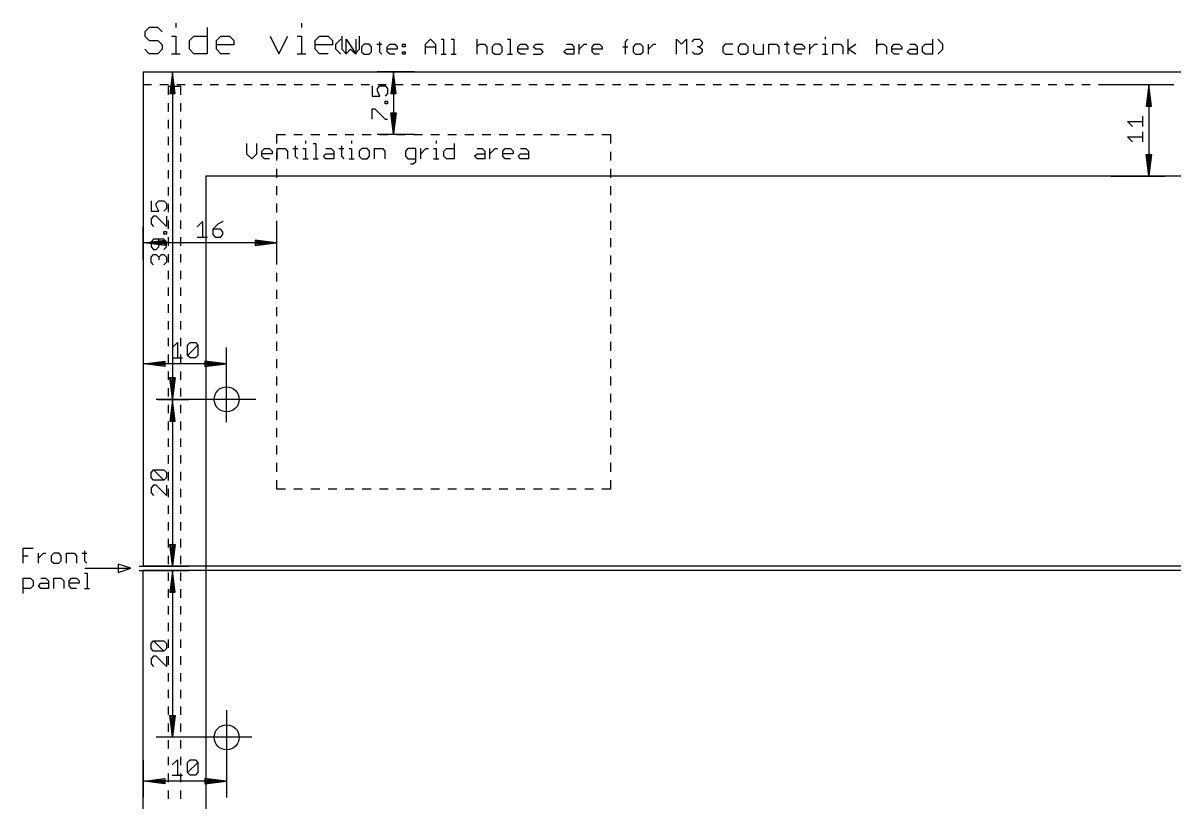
# Model space of a CAD drawing. Extents: x -279 to 630, y -429 to 128.
# Drawn here: x 325.6 to 463.6, y 31.4 to 124.8 of the extents above; entities that cross this region are included whole.
import ezdxf

# ---------------------------------------------------------------- set-up
doc = ezdxf.new("R2010")
doc.units = 0
for name, color, linetype in [('114', 253, 'CONTINUOUS'), ('115', 82, 'CONTINUOUS'), ('20', 7, 'CONTINUOUS'), ('47', 140, 'CONTINUOUS')]:
    doc.layers.add(name, color=color, linetype=linetype)

msp = doc.modelspace()

# ---------------------------------------------------------------- linework, layer by layer
at = {"layer": '114'}
for p, q in [((340.7023, 124.3249), (340.1778, 123.8004)), ((341.7513, 124.3249), (340.7023, 124.3249)), ((342.2759, 123.8004), (341.7513, 124.3249)), ((343.9251, 124.8494), (343.9251, 124.3249)), ((347.6471, 124.3249), (347.6471, 121.1778)), ((358.9646, 124.8494), (358.9646, 124.3249)), ((340.1778, 123.8004), (340.1778, 123.2759)), ((340.1778, 123.2759), (340.7023, 122.7513)), ((343.4006, 123.2759), (343.9251, 123.2759)), ((343.9251, 123.2759), (343.9251, 121.1778)), ((345.5491, 122.7513), (346.0736, 123.2759)), ((346.0736, 123.2759), (347.6471, 123.2759)), ((348.7718, 122.7513), (349.2963, 123.2759)), ((349.2963, 123.2759), (350.3453, 123.2759)), ((350.3453, 123.2759), (350.8699, 122.7513)), ((355.2173, 123.2759), (356.2663, 121.1778)), ((356.2663, 121.1778), (357.3154, 123.2759)), ((358.4401, 123.2759), (358.9646, 123.2759)), ((358.9646, 123.2759), (358.9646, 121.1778)), ((360.5886, 122.7513), (361.1131, 123.2759)), ((361.1131, 123.2759), (362.1621, 123.2759)), ((362.1621, 123.2759), (362.6866, 122.7513)), ((363.1016, 122.3005), (363.701, 122.8999)), ((363.8113, 123.2759), (363.8113, 121.7023)), ((364.3293, 121.1016), (364.3293, 122.8999)), ((364.3293, 122.8999), (365.5282, 121.1016)), ((365.5282, 121.1016), (365.5282, 122.8999)), ((365.9094, 121.7023), (365.9094, 123.2759)), ((373.8441, 122.3005), (374.4435, 122.8999)), ((374.4435, 122.8999), (375.043, 122.3005)), ((375.6857, 122.8999), (375.9854, 122.8999)), ((375.9854, 122.8999), (375.9854, 121.1016)), ((376.9134, 122.8999), (377.2131, 122.8999)), ((377.2131, 122.8999), (377.2131, 121.1016)), ((379.9827, 122.8999), (379.9827, 121.1016)), ((383.6658, 122.8999), (383.9655, 122.8999)), ((383.9655, 122.8999), (383.9655, 121.1016)), ((397.7773, 122.6002), (398.0771, 122.8999)), ((403.9231, 121.1016), (403.9231, 122.8999)), ((403.9231, 122.8999), (404.5226, 122.3005)), ((404.5226, 122.3005), (405.122, 122.8999)), ((405.122, 122.8999), (405.122, 121.1016)), ((405.7647, 122.6002), (406.0644, 122.8999)), ((406.0644, 122.8999), (406.6639, 122.8999)), ((406.6639, 122.8999), (406.9636, 122.6002)), ((421.7178, 123.1997), (421.7178, 122.8999)), ((424.4873, 121.1016), (424.4873, 122.8999)), ((427.8636, 122.8999), (427.8636, 121.1016)), ((434.5872, 122.8999), (434.5872, 121.1016)), ((435.8293, 122.3005), (435.2298, 122.8999)), ((340.7023, 121.1778), (340.1778, 121.7023)), ((340.7023, 122.7513), (341.7513, 122.7513)), ((341.7513, 122.7513), (342.2759, 122.2268)), ((342.2759, 121.7023), (341.7513, 121.1778)), ((342.2759, 122.2268), (342.2759, 121.7023)), ((345.5491, 121.7023), (345.5491, 122.7513)), ((346.0736, 121.1778), (345.5491, 121.7023)), ((348.7718, 121.7023), (348.7718, 122.7513)), ((350.8699, 122.2268), (348.7718, 122.2268)), ((349.2963, 121.1778), (348.7718, 121.7023)), ((350.8699, 122.7513), (350.8699, 122.2268)), ((360.5886, 121.7023), (360.5886, 122.7513)), ((362.6866, 122.2268), (360.5886, 122.2268)), ((361.1131, 121.1778), (360.5886, 121.7023)), ((362.6866, 122.7513), (362.6866, 122.2268)), ((363.1016, 121.701), (363.1016, 122.3005)), ((363.701, 121.1016), (363.1016, 121.701)), ((363.8113, 121.7023), (364.3358, 121.1778)), ((364.3358, 121.1778), (364.8603, 121.7023)), ((364.8603, 121.7023), (365.3849, 121.1778)), ((365.3849, 121.1778), (365.9094, 121.7023)), ((366.4706, 122.3005), (366.1709, 122.0008)), ((366.1709, 122.0008), (366.1709, 121.4013)), ((367.0701, 122.3005), (366.4706, 122.3005)), ((367.3698, 122.0008), (367.0701, 122.3005)), ((367.3698, 121.4013), (367.3698, 122.0008)), ((368.0125, 122.3005), (368.6119, 122.3005)), ((368.3122, 122.6002), (368.3122, 121.4013)), ((369.2402, 122.0008), (369.5399, 122.3005)), ((369.2402, 121.4013), (369.2402, 122.0008)), ((370.4391, 121.701), (369.2402, 121.701)), ((369.5399, 122.3005), (370.1393, 122.3005)), ((370.1393, 122.3005), (370.4391, 122.0008)), ((370.4391, 122.0008), (370.4391, 121.701)), ((371.0817, 122.3005), (371.3815, 122.3005)), ((371.0817, 122.0008), (371.0817, 122.3005)), ((371.3815, 122.0008), (371.0817, 122.0008)), ((371.3815, 122.3005), (371.3815, 122.0008)), ((373.8441, 121.1016), (373.8441, 122.3005)), ((373.8441, 122.0008), (375.043, 122.0008)), ((375.043, 122.3005), (375.043, 121.1016)), ((379.9827, 122.0008), (380.2824, 122.3005)), ((380.2824, 122.3005), (380.8818, 122.3005)), ((380.8818, 122.3005), (381.1816, 122.0008)), ((381.1816, 122.0008), (381.1816, 121.1016)), ((382.124, 122.3005), (381.8243, 122.0008)), ((381.8243, 122.0008), (381.8243, 121.4013)), ((382.7234, 122.3005), (382.124, 122.3005)), ((383.0231, 122.0008), (382.7234, 122.3005)), ((383.0231, 121.4013), (383.0231, 122.0008)), ((384.8935, 122.0008), (385.1933, 122.3005)), ((384.8935, 121.4013), (384.8935, 122.0008)), ((386.0924, 121.701), (384.8935, 121.701)), ((385.1933, 122.3005), (385.7927, 122.3005)), ((385.7927, 122.3005), (386.0924, 122.0008)), ((386.0924, 122.0008), (386.0924, 121.701)), ((386.7351, 122.0008), (387.0348, 122.3005)), ((387.0348, 121.701), (386.7351, 122.0008)), ((387.0348, 122.3005), (387.934, 122.3005)), ((387.6343, 121.701), (387.0348, 121.701)), ((387.934, 121.4013), (387.6343, 121.701)), ((390.4183, 121.4013), (390.718, 121.701)), ((390.718, 122.3005), (391.3174, 122.3005)), ((390.718, 121.701), (391.6171, 121.701)), ((391.3174, 122.3005), (391.6171, 122.0008)), ((391.6171, 122.0008), (391.6171, 121.1016)), ((392.2598, 121.1016), (392.2598, 122.3005)), ((392.2598, 121.701), (392.8593, 122.3005)), ((392.8593, 122.3005), (393.159, 122.3005)), ((393.7945, 122.0008), (394.0942, 122.3005)), ((393.7945, 121.4013), (393.7945, 122.0008)), ((394.9934, 121.701), (393.7945, 121.701)), ((394.0942, 122.3005), (394.6936, 122.3005)), ((394.6936, 122.3005), (394.9934, 122.0008)), ((394.9934, 122.0008), (394.9934, 121.701)), ((397.4776, 122.0008), (398.0771, 122.0008)), ((397.7773, 121.1016), (397.7773, 122.6002)), ((399.0051, 122.3005), (398.7053, 122.0008)), ((398.7053, 122.0008), (398.7053, 121.4013)), ((399.6045, 122.3005), (399.0051, 122.3005)), ((399.9042, 122.0008), (399.6045, 122.3005)), ((399.9042, 121.4013), (399.9042, 122.0008)), ((400.5469, 121.1016), (400.5469, 122.3005)), ((400.5469, 121.701), (401.1463, 122.3005)), ((401.1463, 122.3005), (401.4461, 122.3005)), ((406.6639, 122.0008), (406.3641, 122.0008)), ((406.9636, 122.3005), (406.6639, 122.0008)), ((406.6639, 122.0008), (406.9636, 121.701)), ((406.9636, 122.6002), (406.9636, 122.3005)), ((406.9636, 121.701), (406.9636, 121.4013)), ((409.7476, 122.3005), (409.4478, 122.0008)), ((409.4478, 122.0008), (409.4478, 121.4013)), ((410.6467, 122.3005), (409.7476, 122.3005)), ((411.5891, 122.3005), (411.2894, 122.0008)), ((411.2894, 122.0008), (411.2894, 121.4013)), ((412.1886, 122.3005), (411.5891, 122.3005)), ((412.4883, 122.0008), (412.1886, 122.3005)), ((412.4883, 121.4013), (412.4883, 122.0008)), ((413.131, 122.3005), (413.131, 121.4013)), ((414.3299, 121.1016), (414.3299, 122.3005)), ((414.9725, 121.1016), (414.9725, 122.3005)), ((414.9725, 122.3005), (415.8717, 122.3005)), ((415.8717, 122.3005), (416.1714, 122.0008)), ((416.1714, 122.0008), (416.1714, 121.1016)), ((416.8141, 122.3005), (417.4136, 122.3005)), ((417.1138, 122.6002), (417.1138, 121.4013)), ((418.0418, 122.0008), (418.3416, 122.3005)), ((418.0418, 121.4013), (418.0418, 122.0008)), ((419.2407, 121.701), (418.0418, 121.701)), ((418.3416, 122.3005), (418.941, 122.3005)), ((418.941, 122.3005), (419.2407, 122.0008)), ((419.2407, 122.0008), (419.2407, 121.701)), ((419.8834, 121.1016), (419.8834, 122.3005)), ((419.8834, 121.701), (420.4829, 122.3005)), ((420.4829, 122.3005), (420.7826, 122.3005)), ((421.418, 122.3005), (421.7178, 122.3005)), ((421.7178, 122.3005), (421.7178, 121.1016)), ((422.6458, 121.1016), (422.6458, 122.3005)), ((422.6458, 122.3005), (423.5449, 122.3005)), ((423.5449, 122.3005), (423.8447, 122.0008)), ((423.8447, 122.0008), (423.8447, 121.1016)), ((424.4873, 121.701), (425.3865, 122.3005)), ((425.3865, 121.1016), (424.4873, 121.701)), ((427.8636, 122.0008), (428.1633, 122.3005)), ((428.1633, 122.3005), (428.7627, 122.3005)), ((428.7627, 122.3005), (429.0624, 122.0008)), ((429.0624, 122.0008), (429.0624, 121.1016)), ((429.7051, 122.0008), (430.0048, 122.3005)), ((429.7051, 121.4013), (429.7051, 122.0008)), ((430.904, 121.701), (429.7051, 121.701)), ((430.0048, 122.3005), (430.6043, 122.3005)), ((430.6043, 122.3005), (430.904, 122.0008)), ((430.904, 122.0008), (430.904, 121.701)), ((431.5467, 121.4013), (431.8464, 121.701)), ((431.8464, 122.3005), (432.4459, 122.3005)), ((431.8464, 121.701), (432.7456, 121.701)), ((432.4459, 122.3005), (432.7456, 122.0008)), ((432.7456, 122.0008), (432.7456, 121.1016)), ((433.3883, 122.0008), (433.688, 122.3005)), ((433.3883, 121.4013), (433.3883, 122.0008)), ((433.688, 122.3005), (434.5872, 122.3005)), ((435.2298, 121.1016), (435.8293, 121.701)), ((435.8293, 121.701), (435.8293, 122.3005)), ((341.7513, 121.1778), (340.7023, 121.1778)), ((343.4006, 121.1778), (344.4496, 121.1778)), ((347.6471, 121.1778), (346.0736, 121.1778)), ((350.3453, 121.1778), (349.2963, 121.1778)), ((358.4401, 121.1778), (359.4891, 121.1778)), ((362.1621, 121.1778), (361.1131, 121.1778)), ((366.1709, 121.4013), (366.4706, 121.1016)), ((366.4706, 121.1016), (367.0701, 121.1016)), ((367.0701, 121.1016), (367.3698, 121.4013)), ((368.3122, 121.4013), (368.6119, 121.1016)), ((369.5399, 121.1016), (369.2402, 121.4013)), ((370.1393, 121.1016), (369.5399, 121.1016)), ((371.0817, 121.4013), (371.3815, 121.4013)), ((371.0817, 121.1016), (371.0817, 121.4013)), ((371.3815, 121.1016), (371.0817, 121.1016)), ((371.3815, 121.4013), (371.3815, 121.1016)), ((375.6857, 121.1016), (376.2851, 121.1016)), ((376.9134, 121.1016), (377.5128, 121.1016)), ((381.8243, 121.4013), (382.124, 121.1016)), ((382.124, 121.1016), (382.7234, 121.1016)), ((382.7234, 121.1016), (383.0231, 121.4013)), ((383.6658, 121.1016), (384.2653, 121.1016)), ((385.1933, 121.1016), (384.8935, 121.4013)), ((385.7927, 121.1016), (385.1933, 121.1016)), ((386.7351, 121.1016), (387.6343, 121.1016)), ((387.6343, 121.1016), (387.934, 121.4013)), ((390.718, 121.1016), (390.4183, 121.4013)), ((391.6171, 121.1016), (390.718, 121.1016)), ((394.0942, 121.1016), (393.7945, 121.4013)), ((394.6936, 121.1016), (394.0942, 121.1016)), ((398.7053, 121.4013), (399.0051, 121.1016)), ((399.0051, 121.1016), (399.6045, 121.1016)), ((399.6045, 121.1016), (399.9042, 121.4013)), ((406.0644, 121.1016), (405.7647, 121.4013)), ((406.6639, 121.1016), (406.0644, 121.1016)), ((406.9636, 121.4013), (406.6639, 121.1016)), ((409.4478, 121.4013), (409.7476, 121.1016)), ((409.7476, 121.1016), (410.6467, 121.1016)), ((411.2894, 121.4013), (411.5891, 121.1016)), ((411.5891, 121.1016), (412.1886, 121.1016)), ((412.1886, 121.1016), (412.4883, 121.4013)), ((413.131, 121.4013), (413.4307, 121.1016)), ((413.4307, 121.1016), (414.3299, 121.1016)), ((417.1138, 121.4013), (417.4136, 121.1016)), ((418.3416, 121.1016), (418.0418, 121.4013)), ((418.941, 121.1016), (418.3416, 121.1016)), ((421.418, 121.1016), (422.0175, 121.1016)), ((430.0048, 121.1016), (429.7051, 121.4013)), ((430.6043, 121.1016), (430.0048, 121.1016)), ((431.8464, 121.1016), (431.5467, 121.4013)), ((432.7456, 121.1016), (431.8464, 121.1016)), ((433.688, 121.1016), (433.3883, 121.4013)), ((434.5872, 121.1016), (433.688, 121.1016)), ((352.3882, 110.4254), (352.3882, 109.1926)), ((353.621, 109.1926), (353.621, 110.4254)), ((359.4488, 110.7336), (359.4488, 110.4254)), ((360.3683, 110.4254), (360.6765, 110.4254)), ((360.6765, 110.4254), (360.6765, 108.5762)), ((364.9735, 110.7336), (364.9735, 110.4254)), ((375.1022, 110.7336), (375.1022, 110.4254)), ((377.2545, 110.4254), (377.2545, 108.5762)), ((352.3882, 109.1926), (353.0046, 108.5762)), ((353.0046, 108.5762), (353.621, 109.1926)), ((354.2297, 109.5008), (354.5379, 109.809)), ((354.2297, 108.8844), (354.2297, 109.5008)), ((355.4625, 109.1926), (354.2297, 109.1926)), ((354.5379, 109.809), (355.1543, 109.809)), ((355.1543, 109.809), (355.4625, 109.5008)), ((355.4625, 109.5008), (355.4625, 109.1926)), ((356.0713, 108.5762), (356.0713, 109.809)), ((356.0713, 109.809), (356.9959, 109.809)), ((356.9959, 109.809), (357.3041, 109.5008)), ((357.3041, 109.5008), (357.3041, 108.5762)), ((357.9129, 109.809), (358.5293, 109.809)), ((358.2211, 110.1172), (358.2211, 108.8844)), ((359.1406, 109.809), (359.4488, 109.809)), ((359.4488, 109.809), (359.4488, 108.5762)), ((361.596, 108.8844), (361.9042, 109.1926)), ((361.9042, 109.809), (362.5206, 109.809)), ((361.9042, 109.1926), (362.8288, 109.1926)), ((362.5206, 109.809), (362.8288, 109.5008)), ((362.8288, 109.5008), (362.8288, 108.5762)), ((363.4376, 109.809), (364.054, 109.809)), ((363.7458, 110.1172), (363.7458, 108.8844)), ((364.6653, 109.809), (364.9735, 109.809)), ((364.9735, 109.809), (364.9735, 108.5762)), ((366.2012, 109.809), (365.893, 109.5008)), ((365.893, 109.5008), (365.893, 108.8844)), ((366.8176, 109.809), (366.2012, 109.809)), ((367.1258, 109.5008), (366.8176, 109.809)), ((367.1258, 108.8844), (367.1258, 109.5008)), ((367.7346, 108.5762), (367.7346, 109.809)), ((367.7346, 109.809), (368.6592, 109.809)), ((368.6592, 109.809), (368.9674, 109.5008)), ((368.9674, 109.5008), (368.9674, 108.5762)), ((371.726, 109.809), (371.4178, 109.5008)), ((371.4178, 109.5008), (371.4178, 108.8844)), ((372.6505, 109.809), (371.726, 109.809)), ((372.6505, 108.268), (372.6505, 109.809)), ((373.2593, 108.5762), (373.2593, 109.809)), ((373.2593, 109.1926), (373.8757, 109.809)), ((373.8757, 109.809), (374.1839, 109.809)), ((374.794, 109.809), (375.1022, 109.809)), ((375.1022, 109.809), (375.1022, 108.5762)), ((376.0217, 109.5008), (376.3299, 109.809)), ((376.0217, 108.8844), (376.0217, 109.5008)), ((376.3299, 109.809), (377.2545, 109.809)), ((379.7048, 108.8844), (380.013, 109.1926)), ((380.013, 109.809), (380.6294, 109.809)), ((380.013, 109.1926), (380.9376, 109.1926)), ((380.6294, 109.809), (380.9376, 109.5008)), ((380.9376, 109.5008), (380.9376, 108.5762)), ((381.5464, 108.5762), (381.5464, 109.809)), ((381.5464, 109.1926), (382.1628, 109.809)), ((382.1628, 109.809), (382.471, 109.809)), ((383.081, 109.5008), (383.3892, 109.809)), ((383.081, 108.8844), (383.081, 109.5008)), ((384.3138, 109.1926), (383.081, 109.1926)), ((383.3892, 109.809), (384.0056, 109.809)), ((384.0056, 109.809), (384.3138, 109.5008)), ((384.3138, 109.5008), (384.3138, 109.1926)), ((384.9226, 108.8844), (385.2308, 109.1926)), ((385.2308, 109.809), (385.8472, 109.809)), ((385.2308, 109.1926), (386.1554, 109.1926)), ((385.8472, 109.809), (386.1554, 109.5008)), ((386.1554, 109.5008), (386.1554, 108.5762)), ((354.5379, 108.5762), (354.2297, 108.8844)), ((355.1543, 108.5762), (354.5379, 108.5762)), ((358.2211, 108.8844), (358.5293, 108.5762)), ((359.1406, 108.5762), (359.757, 108.5762)), ((360.3683, 108.5762), (360.9847, 108.5762)), ((361.9042, 108.5762), (361.596, 108.8844)), ((362.8288, 108.5762), (361.9042, 108.5762)), ((363.7458, 108.8844), (364.054, 108.5762)), ((364.6653, 108.5762), (365.2817, 108.5762)), ((365.893, 108.8844), (366.2012, 108.5762)), ((366.2012, 108.5762), (366.8176, 108.5762)), ((366.8176, 108.5762), (367.1258, 108.8844)), ((371.4178, 108.8844), (371.726, 108.5762)), ((371.726, 108.5762), (372.6505, 108.5762)), ((372.0341, 107.9598), (372.3423, 107.9598)), ((372.3423, 107.9598), (372.6505, 108.268)), ((374.794, 108.5762), (375.4104, 108.5762)), ((376.3299, 108.5762), (376.0217, 108.8844)), ((377.2545, 108.5762), (376.3299, 108.5762)), ((380.013, 108.5762), (379.7048, 108.8844)), ((380.9376, 108.5762), (380.013, 108.5762)), ((383.3892, 108.5762), (383.081, 108.8844)), ((384.0056, 108.5762), (383.3892, 108.5762)), ((385.2308, 108.5762), (384.9226, 108.8844)), ((386.1554, 108.5762), (385.2308, 108.5762)), ((325.6016, 60.1016), (325.6016, 61.8999)), ((325.6016, 61.8999), (326.8005, 61.8999)), ((325.6016, 61.0008), (326.201, 61.0008)), ((327.4432, 60.1016), (327.4432, 61.3005)), ((327.4432, 60.701), (328.0426, 61.3005)), ((328.0426, 61.3005), (328.3423, 61.3005)), ((329.2775, 61.3005), (328.9778, 61.0008)), ((328.9778, 61.0008), (328.9778, 60.4013)), ((329.877, 61.3005), (329.2775, 61.3005)), ((330.1767, 61.0008), (329.877, 61.3005)), ((330.1767, 60.4013), (330.1767, 61.0008)), ((330.8194, 60.1016), (330.8194, 61.3005)), ((330.8194, 61.3005), (331.7186, 61.3005)), ((331.7186, 61.3005), (332.0183, 61.0008)), ((332.0183, 61.0008), (332.0183, 60.1016)), ((332.661, 61.3005), (333.2604, 61.3005)), ((332.9607, 61.6002), (332.9607, 60.4013)), ((328.9778, 60.4013), (329.2775, 60.1016)), ((329.2775, 60.1016), (329.877, 60.1016)), ((329.877, 60.1016), (330.1767, 60.4013)), ((332.9607, 60.4013), (333.2604, 60.1016)), ((333, 59.5), (338.5, 59.5)), ((338.5, 59.5), (337, 60)), ((337, 60), (337, 59)), ((337, 59), (338.5, 59.5)), ((325.6016, 56.5022), (325.6016, 58.3005)), ((325.6016, 58.3005), (326.5008, 58.3005)), ((326.5008, 58.3005), (326.8005, 58.0008)), ((326.8005, 58.0008), (326.8005, 57.4013)), ((327.7429, 58.3005), (328.3423, 58.3005)), ((328.3423, 58.3005), (328.6421, 58.0008)), ((328.6421, 58.0008), (328.6421, 57.1016)), ((329.2847, 57.1016), (329.2847, 58.3005)), ((329.2847, 58.3005), (330.1839, 58.3005)), ((330.1839, 58.3005), (330.4836, 58.0008)), ((330.4836, 58.0008), (330.4836, 57.1016)), ((331.1263, 58.0008), (331.426, 58.3005)), ((331.1263, 57.4013), (331.1263, 58.0008)), ((331.426, 58.3005), (332.0255, 58.3005)), ((332.0255, 58.3005), (332.3252, 58.0008)), ((332.3252, 58.0008), (332.3252, 57.701)), ((332.9679, 58.8999), (333.2676, 58.8999)), ((333.2676, 58.8999), (333.2676, 57.1016)), ((326.5008, 57.1016), (325.6016, 57.1016)), ((326.8005, 57.4013), (326.5008, 57.1016)), ((327.4432, 57.4013), (327.7429, 57.701)), ((327.7429, 57.1016), (327.4432, 57.4013)), ((327.7429, 57.701), (328.6421, 57.701)), ((328.6421, 57.1016), (327.7429, 57.1016)), ((332.3252, 57.701), (331.1263, 57.701)), ((331.426, 57.1016), (331.1263, 57.4013)), ((332.0255, 57.1016), (331.426, 57.1016)), ((332.9679, 57.1016), (333.5673, 57.1016))]:
    msp.add_line(p, q, dxfattribs=at)
at = {"layer": '115'}
for p, q in [((455.5, 117.5), (462.45, 117.5)), ((460.5, 117.435), (460.1808, 114.9)), ((460.5, 117.435), (460.24, 114.9)), ((460.5, 117.435), (460.37, 114.9)), ((460.5, 117.435), (460.5, 106.565)), ((460.8192, 114.9), (460.5, 117.435)), ((460.63, 114.9), (460.5, 117.435)), ((460.76, 114.9), (460.5, 117.435)), ((460.1808, 114.9), (460.8192, 114.9)), ((459.7938, 112.4361), (459.7938, 113.6689)), ((458.561, 112.4361), (457.9446, 113.0525)), ((457.9446, 113.0525), (459.7938, 113.0525)), ((459.7938, 110.5945), (459.7938, 111.8273)), ((458.561, 110.5945), (457.9446, 111.2109)), ((457.9446, 111.2109), (459.7938, 111.2109)), ((460.5, 106.565), (460.1808, 109.1)), ((460.1808, 109.1), (460.8192, 109.1)), ((460.5, 106.565), (460.24, 109.1)), ((460.5, 106.565), (460.37, 109.1)), ((460.8192, 109.1), (460.5, 106.565)), ((460.63, 109.1), (460.5, 106.565)), ((460.76, 109.1), (460.5, 106.565)), ((507.5, 106.5), (347.5, 106.5)), ((347.5, 106.5), (347.5, 11.5)), ((456, 106.5), (462.45, 106.5))]:
    msp.add_line(p, q, dxfattribs=at)
at = {"layer": '20'}
for p, q in [((340, 119), (340, 117.5)), ((340, 119), (580, 119)), ((340, 117.5), (340, 59.75)), ((340, 117.5), (341.0083, 117.5)), ((342.0083, 117.5), (343.0167, 117.5)), ((344.0167, 117.5), (345.025, 117.5)), ((346.025, 117.5), (347.0333, 117.5)), ((348.0333, 117.5), (349.0417, 117.5)), ((350.0417, 117.5), (351.05, 117.5)), ((352.05, 117.5), (353.0583, 117.5)), ((354.0583, 117.5), (355.0667, 117.5)), ((356.0667, 117.5), (357.075, 117.5)), ((358.075, 117.5), (359.0833, 117.5)), ((360.0833, 117.5), (361.0917, 117.5)), ((362.0917, 117.5), (363.1, 117.5)), ((364.1, 117.5), (365.1083, 117.5)), ((366.1083, 117.5), (367.1167, 117.5)), ((368.1167, 117.5), (369.125, 117.5)), ((370.125, 117.5), (371.1333, 117.5)), ((372.1333, 117.5), (373.1417, 117.5)), ((374.1417, 117.5), (375.15, 117.5)), ((376.15, 117.5), (377.1583, 117.5)), ((378.1583, 117.5), (379.1667, 117.5)), ((380.1667, 117.5), (381.175, 117.5)), ((382.175, 117.5), (383.1833, 117.5)), ((384.1833, 117.5), (385.1917, 117.5)), ((386.1917, 117.5), (387.2, 117.5)), ((388.2, 117.5), (389.2083, 117.5)), ((390.2083, 117.5), (391.2167, 117.5)), ((392.2167, 117.5), (393.225, 117.5)), ((394.225, 117.5), (395.2333, 117.5)), ((396.2333, 117.5), (397.2417, 117.5)), ((398.2417, 117.5), (399.25, 117.5)), ((400.25, 117.5), (401.2583, 117.5)), ((402.2583, 117.5), (403.2667, 117.5)), ((404.2667, 117.5), (405.275, 117.5)), ((406.275, 117.5), (407.2833, 117.5)), ((408.2833, 117.5), (409.2917, 117.5)), ((410.2917, 117.5), (411.3, 117.5)), ((412.3, 117.5), (413.3083, 117.5)), ((414.3083, 117.5), (415.3167, 117.5)), ((416.3167, 117.5), (417.325, 117.5)), ((418.325, 117.5), (419.3333, 117.5)), ((420.3333, 117.5), (421.3417, 117.5)), ((422.3417, 117.5), (423.35, 117.5)), ((424.35, 117.5), (425.3583, 117.5)), ((426.3583, 117.5), (427.3667, 117.5)), ((428.3667, 117.5), (429.375, 117.5)), ((430.375, 117.5), (431.3833, 117.5)), ((432.3833, 117.5), (433.3917, 117.5)), ((434.3917, 117.5), (435.4, 117.5)), ((436.4, 117.5), (437.4083, 117.5)), ((438.4083, 117.5), (439.4167, 117.5)), ((440.4167, 117.5), (441.425, 117.5)), ((442.425, 117.5), (443.4333, 117.5)), ((444.4333, 117.5), (445.4417, 117.5)), ((446.4417, 117.5), (447.45, 117.5)), ((448.45, 117.5), (449.4583, 117.5)), ((450.4583, 117.5), (451.4667, 117.5)), ((452.4667, 117.5), (453.475, 117.5)), ((454.475, 117.5), (455.4833, 117.5)), ((456.4833, 117.5), (457.4917, 117.5)), ((458.4917, 117.5), (459.5, 117.5)), ((460.5, 117.5), (461.5083, 117.5)), ((462.5083, 117.5), (463.5167, 117.5)), ((344.5, 117.25), (343, 117.25)), ((343, 117.25), (343, 116.2414)), ((344.5, 116.2414), (344.5, 117.25)), ((343, 115.2414), (343, 114.2328)), ((344.5, 114.2328), (344.5, 115.2414)), ((343, 113.2328), (343, 112.2241)), ((344.5, 112.2241), (344.5, 113.2328)), ((343, 111.2241), (343, 110.2155)), ((344.5, 110.2155), (344.5, 111.2241)), ((356, 110.4286), (356, 111.5)), ((356, 111.5), (357.05, 111.5)), ((358.05, 111.5), (359.1, 111.5)), ((360.1, 111.5), (361.15, 111.5)), ((362.15, 111.5), (363.2, 111.5)), ((364.2, 111.5), (365.25, 111.5)), ((366.25, 111.5), (367.3, 111.5)), ((368.3, 111.5), (369.35, 111.5)), ((370.35, 111.5), (371.4, 111.5)), ((372.4, 111.5), (373.45, 111.5)), ((374.45, 111.5), (375.5, 111.5)), ((376.5, 111.5), (377.55, 111.5)), ((378.55, 111.5), (379.6, 111.5)), ((380.6, 111.5), (381.65, 111.5)), ((382.65, 111.5), (383.7, 111.5)), ((384.7, 111.5), (385.75, 111.5)), ((386.75, 111.5), (387.8, 111.5)), ((388.8, 111.5), (389.85, 111.5)), ((390.85, 111.5), (391.9, 111.5)), ((392.9, 111.5), (393.95, 111.5)), ((394.95, 111.5), (396, 111.5)), ((396, 111.5), (396, 110.4286)), ((343, 109.2155), (343, 108.2069)), ((344.5, 108.2069), (344.5, 109.2155)), ((356, 108.3571), (356, 109.4286)), ((396, 109.4286), (396, 108.3571)), ((343, 107.2069), (343, 106.1983)), ((344.5, 106.1983), (344.5, 107.2069)), ((356, 106.2857), (356, 107.3571)), ((396, 107.3571), (396, 106.2857)), ((343, 105.1983), (343, 104.1897)), ((344.5, 104.1897), (344.5, 105.1983)), ((356, 104.2143), (356, 105.2857)), ((396, 105.2857), (396, 104.2143)), ((343, 103.1897), (343, 102.181)), ((344.5, 102.181), (344.5, 103.1897)), ((356, 102.1429), (356, 103.2143)), ((396, 103.2143), (396, 102.1429)), ((343, 101.181), (343, 100.1724)), ((344.5, 100.1724), (344.5, 101.181)), ((356, 100.0714), (356, 101.1429)), ((396, 101.1429), (396, 100.0714)), ((343, 99.1724), (343, 98.1638)), ((344.5, 98.1638), (344.5, 99.1724)), ((356, 98), (356, 99.0714)), ((396, 99.0714), (396, 98)), ((343, 97.1638), (343, 96.1552)), ((344.5, 96.1552), (344.5, 97.1638)), ((356, 95.9286), (356, 97)), ((396, 97), (396, 95.9286)), ((343, 95.1552), (343, 94.1466)), ((344.5, 94.1466), (344.5, 95.1552)), ((356, 93.8571), (356, 94.9286)), ((396, 94.9286), (396, 93.8571)), ((343, 93.1466), (343, 92.1379)), ((344.5, 92.1379), (344.5, 93.1466)), ((356, 91.7857), (356, 92.8571)), ((396, 92.8571), (396, 91.7857)), ((343, 91.1379), (343, 90.1293)), ((344.5, 90.1293), (344.5, 91.1379)), ((356, 89.7143), (356, 90.7857)), ((396, 90.7857), (396, 89.7143)), ((343, 89.1293), (343, 88.1207)), ((344.5, 88.1207), (344.5, 89.1293)), ((356, 87.6429), (356, 88.7143)), ((396, 88.7143), (396, 87.6429)), ((343, 87.1207), (343, 86.1121)), ((344.5, 86.1121), (344.5, 87.1207)), ((356, 85.5714), (356, 86.6429)), ((396, 86.6429), (396, 85.5714)), ((343, 85.1121), (343, 84.1034)), ((344.5, 84.1034), (344.5, 85.1121)), ((356, 83.5), (356, 84.5714)), ((396, 84.5714), (396, 83.5)), ((343, 83.1034), (343, 82.0948)), ((344.5, 82.0948), (344.5, 83.1034)), ((356, 81.4286), (356, 82.5)), ((396, 82.5), (396, 81.4286)), ((343, 81.0948), (343, 80.0862)), ((344.5, 80.0862), (344.5, 81.0948)), ((356, 79.3571), (356, 80.4286)), ((396, 80.4286), (396, 79.3571)), ((343, 79.0862), (343, 78.0776)), ((344.5, 78.0776), (344.5, 79.0862)), ((356, 77.2857), (356, 78.3571)), ((396, 78.3571), (396, 77.2857)), ((343, 77.0776), (343, 76.069)), ((344.5, 76.069), (344.5, 77.0776)), ((356, 75.2143), (356, 76.2857)), ((396, 76.2857), (396, 75.2143)), ((343, 75.069), (343, 74.0603)), ((344.5, 74.0603), (344.5, 75.069)), ((356, 73.1429), (356, 74.2143)), ((396, 74.2143), (396, 73.1429)), ((343, 73.0603), (343, 72.0517)), ((344.5, 72.0517), (344.5, 73.0603)), ((356, 71.0714), (356, 72.1429)), ((396, 72.1429), (396, 71.0714)), ((343, 71.0517), (343, 70.0431)), ((344.5, 70.0431), (344.5, 71.0517)), ((343, 69.0431), (343, 68.0345)), ((344.5, 68.0345), (344.5, 69.0431)), ((356, 69), (356, 70.0714)), ((396, 70.0714), (396, 69)), ((357.05, 69), (356, 69)), ((359.1, 69), (358.05, 69)), ((361.15, 69), (360.1, 69)), ((363.2, 69), (362.15, 69)), ((365.25, 69), (364.2, 69)), ((367.3, 69), (366.25, 69)), ((369.35, 69), (368.3, 69)), ((371.4, 69), (370.35, 69)), ((373.45, 69), (372.4, 69)), ((375.5, 69), (374.45, 69)), ((377.55, 69), (376.5, 69)), ((379.6, 69), (378.55, 69)), ((381.65, 69), (380.6, 69)), ((383.7, 69), (382.65, 69)), ((385.75, 69), (384.7, 69)), ((387.8, 69), (386.75, 69)), ((389.85, 69), (388.8, 69)), ((391.9, 69), (390.85, 69)), ((393.95, 69), (392.9, 69)), ((396, 69), (394.95, 69)), ((343, 67.0345), (343, 66.0259)), ((344.5, 66.0259), (344.5, 67.0345)), ((343, 65.0259), (343, 64.0172)), ((344.5, 64.0172), (344.5, 65.0259)), ((343, 63.0172), (343, 62.0086)), ((344.5, 62.0086), (344.5, 63.0172)), ((343, 61.0086), (343, 60)), ((344.5, 60), (344.5, 61.0086)), ((580, 59.75), (340, 59.75)), ((340, 1.5), (340, 59.25)), ((580, 59.25), (340, 59.25)), ((343, 59), (343, 57.9914)), ((344.5, 57.9914), (344.5, 59)), ((343, 56.9914), (343, 55.9828)), ((344.5, 55.9828), (344.5, 56.9914)), ((343, 54.9828), (343, 53.9741)), ((344.5, 53.9741), (344.5, 54.9828)), ((343, 52.9741), (343, 51.9655)), ((344.5, 51.9655), (344.5, 52.9741)), ((343, 50.9655), (343, 49.9569)), ((344.5, 49.9569), (344.5, 50.9655)), ((343, 48.9569), (343, 47.9483)), ((344.5, 47.9483), (344.5, 48.9569)), ((343, 46.9483), (343, 45.9397)), ((344.5, 45.9397), (344.5, 46.9483)), ((343, 44.9397), (343, 43.931)), ((344.5, 43.931), (344.5, 44.9397)), ((343, 42.931), (343, 41.9224)), ((344.5, 41.9224), (344.5, 42.931)), ((343, 40.9224), (343, 39.9138)), ((344.5, 39.9138), (344.5, 40.9224)), ((343, 38.9138), (343, 37.9052)), ((344.5, 37.9052), (344.5, 38.9138)), ((343, 36.9052), (343, 35.8966)), ((344.5, 35.8966), (344.5, 36.9052)), ((343, 34.8966), (343, 33.8879)), ((344.5, 33.8879), (344.5, 34.8966)), ((343, 32.8879), (343, 31.8793)), ((344.5, 31.8793), (344.5, 32.8879))]:
    msp.add_line(p, q, dxfattribs=at)
for centre in [(350, 79.75), (350, 39.25)]:
    msp.add_circle(centre, 1.5, dxfattribs=at)
at = {"layer": '47'}
for p, q in [((340.5, 119), (345.45, 119)), ((343.5, 118.935), (343.1808, 116.4)), ((343.5, 118.935), (343.24, 116.4)), ((343.5, 118.935), (343.37, 116.4)), ((343.5, 118.935), (343.5, 79.815)), ((343.8192, 116.4), (343.5, 118.935)), ((343.63, 116.4), (343.5, 118.935)), ((343.76, 116.4), (343.5, 118.935)), ((372.5, 119), (368.05, 119)), ((370, 118.935), (369.6808, 116.4)), ((370, 118.935), (369.74, 116.4)), ((370, 118.935), (369.87, 116.4)), ((370, 118.935), (370, 111.565)), ((370.3192, 116.4), (370, 118.935)), ((370.13, 116.4), (370, 118.935)), ((370.26, 116.4), (370, 118.935)), ((367.4446, 117.3309), (367.4446, 116.0981)), ((368.061, 117.0227), (368.3692, 117.3309)), ((368.3692, 117.3309), (368.9856, 117.3309)), ((368.9856, 117.3309), (369.2938, 117.0227)), ((343.1808, 116.4), (343.8192, 116.4)), ((367.4446, 116.0981), (368.3692, 116.0981)), ((368.061, 116.7145), (368.061, 117.0227)), ((368.3692, 116.0981), (368.061, 116.7145)), ((369.2938, 116.4063), (368.9856, 116.0981)), ((369.2938, 117.0227), (369.2938, 116.4063)), ((369.6808, 116.4), (370.3192, 116.4)), ((367.4446, 113.3357), (367.4446, 114.5685)), ((367.4446, 114.5685), (367.7528, 114.5685)), ((367.7528, 114.5685), (368.9856, 113.3357)), ((368.9856, 115.1773), (368.9856, 115.4855)), ((368.9856, 115.4855), (369.2938, 115.4855)), ((369.2938, 115.1773), (368.9856, 115.1773)), ((369.2938, 115.4855), (369.2938, 115.1773)), ((368.9856, 113.3357), (369.2938, 113.3357)), ((370, 111.565), (369.6808, 114.1)), ((369.6808, 114.1), (370.3192, 114.1)), ((370, 111.565), (369.74, 114.1)), ((370, 111.565), (369.87, 114.1)), ((370.3192, 114.1), (370, 111.565)), ((370.13, 114.1), (370, 111.565)), ((370.26, 114.1), (370, 111.565)), ((372.5, 111.5), (368.05, 111.5)), ((340.9446, 103.5457), (340.9446, 102.313)), ((341.561, 103.2375), (341.8692, 103.5457)), ((341.8692, 103.5457), (342.4856, 103.5457)), ((342.4856, 103.5457), (342.7938, 103.2375)), ((340.9446, 102.313), (341.8692, 102.313)), ((341.561, 102.9294), (341.561, 103.2375)), ((341.8692, 102.313), (341.561, 102.9294)), ((342.7938, 102.6212), (342.4856, 102.313)), ((342.7938, 103.2375), (342.7938, 102.6212)), ((341.2528, 101.7042), (340.9446, 101.396)), ((340.9446, 101.396), (340.9446, 100.7796)), ((340.9446, 100.7796), (341.2528, 100.4714)), ((341.561, 101.7042), (341.2528, 101.7042)), ((342.7938, 100.4714), (341.561, 101.7042)), ((342.7938, 101.7042), (342.7938, 100.4714)), ((346.4829, 100.439), (347.0993, 101.0554)), ((347.0993, 101.0554), (347.0993, 99.2062)), ((349.5573, 101.0554), (348.9409, 100.7472)), ((340, 96.5), (340, 100.45)), ((342.4856, 99.5506), (342.4856, 99.8588)), ((342.4856, 99.8588), (342.7938, 99.8588)), ((342.7938, 99.5506), (342.4856, 99.5506)), ((342.7938, 99.8588), (342.7938, 99.5506)), ((348.9409, 100.7472), (348.3245, 100.1308)), ((348.3245, 100.1308), (348.3245, 99.5144)), ((349.2491, 100.1308), (348.3245, 100.1308)), ((348.3245, 99.5144), (348.6327, 99.2062)), ((349.5573, 99.8226), (349.2491, 100.1308)), ((349.2491, 99.2062), (349.5573, 99.5144)), ((349.5573, 99.5144), (349.5573, 99.8226)), ((356, 96.5), (356, 100.45)), ((340.065, 98.5), (342.6, 98.8192)), ((340.065, 98.5), (342.6, 98.76)), ((340.065, 98.5), (342.6, 98.63)), ((355.935, 98.5), (340.065, 98.5)), ((342.6, 98.1808), (340.065, 98.5)), ((342.6, 98.37), (340.065, 98.5)), ((342.6, 98.24), (340.065, 98.5)), ((341.2528, 98.9418), (340.9446, 98.6336)), ((340.9446, 98.6336), (340.9446, 98.0172)), ((340.9446, 98.0172), (341.2528, 97.709)), ((342.4856, 98.9418), (341.2528, 98.9418)), ((341.561, 97.709), (341.8692, 98.0172)), ((341.8692, 98.0172), (341.8692, 98.9418)), ((342.7938, 98.6336), (342.4856, 98.9418)), ((342.4856, 97.709), (342.7938, 98.0172)), ((342.6, 98.8192), (342.6, 98.1808)), ((342.7938, 98.0172), (342.7938, 98.6336)), ((346.4829, 99.2062), (347.7157, 99.2062)), ((348.6327, 99.2062), (349.2491, 99.2062)), ((355.935, 98.5), (353.4, 98.8192)), ((353.4, 98.8192), (353.4, 98.1808)), ((355.935, 98.5), (353.4, 98.76)), ((355.935, 98.5), (353.4, 98.63)), ((353.4, 98.1808), (355.935, 98.5)), ((353.4, 98.37), (355.935, 98.5)), ((353.4, 98.24), (355.935, 98.5)), ((340.9446, 96.7921), (341.2528, 97.1002)), ((340.9446, 96.1757), (340.9446, 96.7921)), ((341.2528, 97.709), (341.561, 97.709)), ((341.2528, 97.1002), (341.561, 97.1002)), ((341.561, 97.1002), (341.8692, 96.7921)), ((341.8692, 96.7921), (342.1774, 97.1002)), ((341.8692, 96.7921), (341.8692, 96.4839)), ((342.1774, 97.1002), (342.4856, 97.1002)), ((342.4856, 97.1002), (342.7938, 96.7921)), ((342.7938, 96.7921), (342.7938, 96.1757)), ((341.2528, 95.8675), (340.9446, 96.1757)), ((342.7938, 96.1757), (342.4856, 95.8675)), ((340, 86.5), (340, 82.05)), ((343.4829, 85.939), (344.0993, 86.5554)), ((344.0993, 86.5554), (344.0993, 84.7062)), ((345.3245, 86.2472), (345.6327, 86.5554)), ((345.3245, 85.0144), (345.3245, 86.2472)), ((345.3245, 85.0144), (346.5573, 86.2472)), ((345.6327, 86.5554), (346.2491, 86.5554)), ((346.2491, 86.5554), (346.5573, 86.2472)), ((346.5573, 86.2472), (346.5573, 85.0144)), ((350, 77), (350, 85.95)), ((340.065, 84), (342.6, 84.3192)), ((340.065, 84), (342.6, 84.26)), ((342.6, 84.3192), (342.6, 83.6808)), ((343.4829, 84.7062), (344.7157, 84.7062)), ((345.6327, 84.7062), (345.3245, 85.0144)), ((346.2491, 84.7062), (345.6327, 84.7062)), ((346.5573, 85.0144), (346.2491, 84.7062)), ((349.935, 84), (347.4, 84.3192)), ((347.4, 84.3192), (347.4, 83.6808)), ((349.935, 84), (347.4, 84.26)), ((340.065, 84), (342.6, 84.13)), ((349.935, 84), (340.065, 84)), ((342.6, 83.6808), (340.065, 84)), ((342.6, 83.87), (340.065, 84)), ((342.6, 83.74), (340.065, 84)), ((349.935, 84), (347.4, 84.13)), ((347.4, 83.6808), (349.935, 84)), ((347.4, 83.87), (349.935, 84)), ((347.4, 83.74), (349.935, 84)), ((343.5, 79.815), (343.1808, 82.35)), ((343.1808, 82.35), (343.8192, 82.35)), ((343.5, 79.815), (343.24, 82.35)), ((343.5, 79.815), (343.37, 82.35)), ((343.8192, 82.35), (343.5, 79.815)), ((343.63, 82.35), (343.5, 79.815)), ((343.76, 82.35), (343.5, 79.815)), ((353.5, 79.75), (341.55, 79.75)), ((341.75, 79.75), (345.45, 79.75)), ((343.5, 79.685), (343.1808, 77.15)), ((343.5, 79.685), (343.24, 77.15)), ((343.5, 79.685), (343.37, 77.15)), ((343.5, 79.685), (343.5, 59.815)), ((343.8192, 77.15), (343.5, 79.685)), ((343.63, 77.15), (343.5, 79.685)), ((343.76, 77.15), (343.5, 79.685)), ((343.1808, 77.15), (343.8192, 77.15)), ((340.9446, 70.9991), (341.2528, 71.3073)), ((340.9446, 70.3827), (340.9446, 70.9991)), ((341.2528, 71.3073), (342.4856, 71.3073)), ((342.4856, 70.0745), (341.2528, 71.3073)), ((342.4856, 71.3073), (342.7938, 70.9991)), ((342.7938, 70.9991), (342.7938, 70.3827)), ((341.2528, 70.0745), (340.9446, 70.3827)), ((341.2528, 69.4657), (340.9446, 69.1575)), ((340.9446, 69.1575), (340.9446, 68.5411)), ((342.4856, 70.0745), (341.2528, 70.0745)), ((341.561, 69.4657), (341.2528, 69.4657)), ((342.7938, 68.2329), (341.561, 69.4657)), ((342.7938, 70.3827), (342.4856, 70.0745)), ((342.7938, 69.4657), (342.7938, 68.2329)), ((340.9446, 68.5411), (341.2528, 68.2329)), ((343.5, 59.815), (343.1808, 62.35)), ((343.1808, 62.35), (343.8192, 62.35)), ((343.5, 59.815), (343.24, 62.35)), ((343.5, 59.815), (343.37, 62.35)), ((343.8192, 62.35), (343.5, 59.815)), ((343.63, 62.35), (343.5, 59.815)), ((343.76, 62.35), (343.5, 59.815)), ((339.5, 59.75), (345.45, 59.75)), ((339.5, 59.25), (345.45, 59.25)), ((343.5, 59.185), (343.1808, 56.65)), ((343.5, 59.185), (343.24, 56.65)), ((343.5, 59.185), (343.37, 56.65)), ((343.5, 59.185), (343.5, 39.315)), ((343.8192, 56.65), (343.5, 59.185)), ((343.63, 56.65), (343.5, 59.185)), ((343.76, 56.65), (343.5, 59.185)), ((343.1808, 56.65), (343.8192, 56.65)), ((340.9446, 50.4991), (341.2528, 50.8073)), ((340.9446, 49.8827), (340.9446, 50.4991)), ((341.2528, 49.5745), (340.9446, 49.8827)), ((341.2528, 50.8073), (342.4856, 50.8073)), ((342.4856, 49.5745), (341.2528, 50.8073)), ((342.4856, 50.8073), (342.7938, 50.4991)), ((342.7938, 49.8827), (342.4856, 49.5745)), ((342.7938, 50.4991), (342.7938, 49.8827)), ((341.2528, 48.9657), (340.9446, 48.6575)), ((340.9446, 48.6575), (340.9446, 48.0411)), ((342.4856, 49.5745), (341.2528, 49.5745)), ((341.561, 48.9657), (341.2528, 48.9657)), ((342.7938, 47.7329), (341.561, 48.9657)), ((342.7938, 48.9657), (342.7938, 47.7329)), ((340.9446, 48.0411), (341.2528, 47.7329)), ((343.5, 39.315), (343.1808, 41.85)), ((343.1808, 41.85), (343.8192, 41.85)), ((343.5, 39.315), (343.24, 41.85)), ((343.5, 39.315), (343.37, 41.85)), ((343.8192, 41.85), (343.5, 39.315)), ((343.63, 41.85), (343.5, 39.315)), ((343.76, 41.85), (343.5, 39.315)), ((350, 42.5), (350, 32.05)), ((353, 39.25), (341.55, 39.25)), ((340, 36.5), (340, 32.05)), ((343.4829, 35.939), (344.0993, 36.5554)), ((344.0993, 36.5554), (344.0993, 34.7062)), ((345.3245, 36.2472), (345.6327, 36.5554)), ((345.3245, 35.0144), (345.3245, 36.2472)), ((345.3245, 35.0144), (346.5573, 36.2472)), ((345.6327, 36.5554), (346.2491, 36.5554)), ((346.2491, 36.5554), (346.5573, 36.2472)), ((346.5573, 36.2472), (346.5573, 35.0144)), ((343.4829, 34.7062), (344.7157, 34.7062)), ((345.6327, 34.7062), (345.3245, 35.0144)), ((346.2491, 34.7062), (345.6327, 34.7062)), ((346.5573, 35.0144), (346.2491, 34.7062)), ((340.065, 34), (342.6, 34.3192)), ((340.065, 34), (342.6, 34.26)), ((340.065, 34), (342.6, 34.13)), ((349.935, 34), (340.065, 34)), ((342.6, 33.6808), (340.065, 34)), ((342.6, 33.87), (340.065, 34)), ((342.6, 33.74), (340.065, 34)), ((342.6, 34.3192), (342.6, 33.6808)), ((349.935, 34), (347.4, 34.3192)), ((347.4, 34.3192), (347.4, 33.6808)), ((349.935, 34), (347.4, 34.26)), ((349.935, 34), (347.4, 34.13)), ((347.4, 33.6808), (349.935, 34)), ((347.4, 33.87), (349.935, 34)), ((347.4, 33.74), (349.935, 34))]:
    msp.add_line(p, q, dxfattribs=at)

doc.saveas('drawing.dxf')
